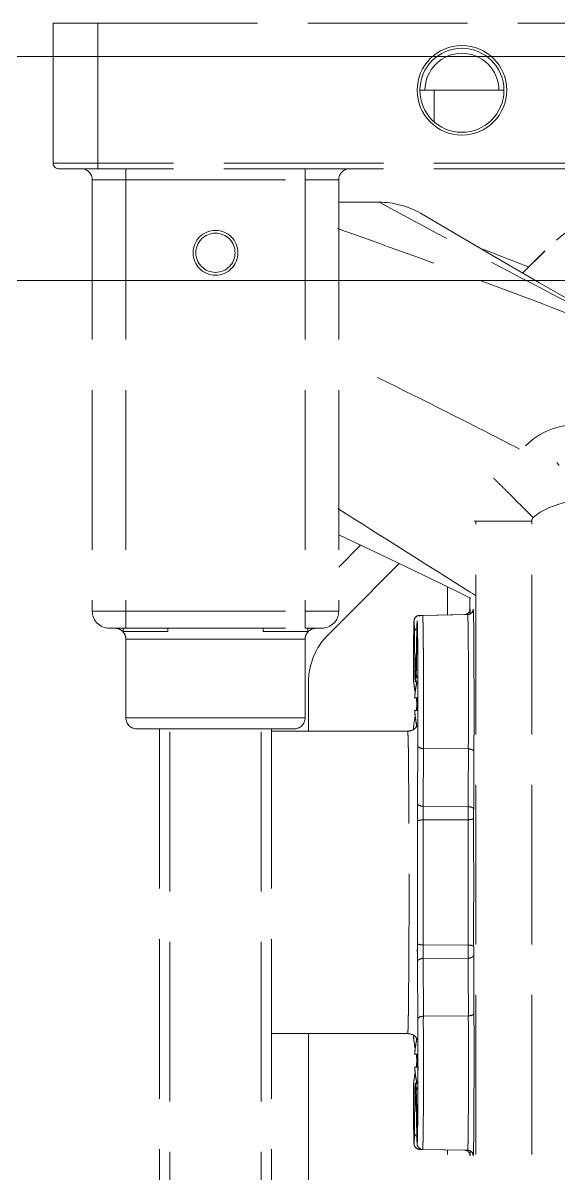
# Model space of a CAD drawing. Header units: inches. Extents: x 193287 to 241687, y 437648 to 550079.
# Drawn here: x 209291.6 to 209339.5, y 461967.4 to 462070.1 of the extents above; entities that cross this region are included whole.
import ezdxf

# ---------------------------------------------------------------- set-up
doc = ezdxf.new("R2010")
doc.units = ezdxf.units.IN
doc.header["$MEASUREMENT"] = 0
doc.linetypes.add('AM_DIN_F_W050', pattern=[6.25, 4.75, -1.5])
doc.layers.add('CQ Marble', color=6, linetype='Continuous', lineweight=0)
doc.layers.add('CQ plan and elev dimension', color=252, linetype='Continuous', lineweight=35)
for name, color, linetype in [('CQ SANITARY WARES', 212, 'Continuous'), ('CQ_callout', 34, 'Continuous'), ('SANITARY WARES', 212, 'Continuous'), ('xref grd floor$2$CQ Wall hatch_CHB', 8, 'Continuous')]:
    doc.layers.add(name, color=color, linetype=linetype)
doc.styles.get("Standard").update_dxf_attribs({"font": 'arial.ttf'})
doc.dimstyles.get("Standard").update_dxf_attribs({"dimtxt": 0.18, "dimasz": 0.18, "dimexe": 0.18, "dimexo": 0.0625, "dimgap": 0.09, "dimtad": 0, "dimtih": 1, "dimtoh": 1, "dimdec": 4, "dimzin": 0, "dimdsep": 46, "dimtxsty": 'Standard', "dimcen": 0.09, "dimadec": 0, "dimazin": 0, "dimtfac": 1, "dimtdec": 4, "dimtofl": 0, "dimtmove": 0, "dimatfit": 3, "dimfxl": 1, "dimtolj": 1, "dimtzin": 0, "dimarcsym": 0})

# ---------------------------------------------------------------- blocks, each defined once
blk = doc.blocks.new('gf15 WC wall plan')
at = {"layer": 'xref grd floor$2$CQ Wall hatch_CHB', "extrusion": (-4.88522e-08, 5.98593e-09, 1)}
h = blk.add_hatch(dxfattribs=at)
h.set_pattern_fill('ANSI31,_O', color=8, scale=150)
h.set_pattern_definition([(45, (0, 0), (-13.25825215, 13.25825215), [])])
h.paths.add_polyline_path([(208393.9, 462405.25), (208293.89, 462405.25), (208293.82, 461427.18), (208243.82, 461427.18), (208243.89, 462405.25), (208043.9, 462405.25), (208043.91, 461327.18), (208193.82, 461327.18), (208193.82, 461277.18), (208393.91, 461277.21), (208393.91, 462077.21), (210693.91, 462077.23), (210693.79, 461299.11), (210893.79, 461299.11), (210893.91, 462077.23), (211093.61, 462077.23), (211093.61, 462277.23), (208393.91, 462277.21)])
blk = doc.blocks.new('gf15 marble')
at = {"layer": 'CQ Marble', "elevation": 0}
for points in [[(210683.79, 461299.11), (210683.79, 462067.11), (208403.79, 462067.11), (208403.79, 461267.11), (208293.77, 461267.11)], [(210663.79, 461299.11), (210663.79, 462047.11), (208423.79, 462047.11), (208423.79, 461247.11), (208293.77, 461247.11)]]:
    blk.add_lwpolyline(points, dxfattribs=at)
blk = doc.blocks.new('tece profil_9300080 top')
at = {"layer": 'SANITARY WARES', "color": 8, "linetype": 'AM_DIN_F_W050', "lineweight": 0, "ltscale": 3}
for p, q in [((334461.32, 481312.97), (334461.32, 481325.47)), ((334461.32, 481325.47), (334465.32, 481325.47)), ((334465.32, 481325.47), (334528.32, 481325.47)), ((334465.32, 481312.97), (334465.32, 481325.47)), ((334495.35, 481319.47), (334494.07, 481319.47)), ((334501.57, 481319.47), (334495.35, 481319.47)), ((334495.35, 481316.69), (334495.35, 481319.47)), ((334465.32, 481312.97), (334461.32, 481312.97)), ((334528.32, 481312.97), (334465.32, 481312.97)), ((334465.32, 481312.47), (334465.32, 481312.97)), ((334463.8, 481312.47), (334461.82, 481312.47)), ((334463.82, 481312.47), (334463.8, 481312.47)), ((334465.32, 481312.47), (334463.82, 481312.47)), ((334528.32, 481312.47), (334465.32, 481312.47)), ((334467.82, 481311.47), (334467.82, 481312.47)), ((334483.82, 481311.47), (334483.82, 481312.47)), ((334464.82, 481311.47), (334464.82, 481272.97)), ((334464.82, 481311.47), (334467.82, 481311.47)), ((334467.82, 481311.47), (334467.82, 481272.97)), ((334467.82, 481311.47), (334483.82, 481311.47)), ((334483.82, 481311.47), (334486.82, 481311.47)), ((334483.82, 481311.47), (334483.82, 481272.97)), ((334486.82, 481311.47), (334486.82, 481272.97)), ((334490.42, 481309.48), (334486.82, 481309.48)), ((334490.42, 481309.48), (334490.42, 481309.48)), ((334493.68, 481307.74), (334490.42, 481309.48)), ((334493.71, 481307.72), (334493.68, 481307.74)), ((334503.24, 481303.15), (334505.21, 481305.13)), ((334503.24, 481303.15), (334505.21, 481305.13)), ((334505.21, 481305.12), (334503.24, 481303.15)), ((334505.21, 481305.12), (334505.21, 481305.13)), ((334505.21, 481305.13), (334505.21, 481305.13)), ((334498.91, 481281.02), (334499.06, 481281.02)), ((334499.06, 481205.74), (334499.06, 481281.02)), ((334499.06, 481281.02), (334502.06, 481281.02)), ((334502.06, 481281.02), (334504.06, 481281.02)), ((334504.06, 481205.74), (334504.06, 481281.02)), ((334488.77, 481278.87), (334486.82, 481276.92)), ((334492.23, 481277.23), (334487.39, 481272.4)), ((334496.52, 481272.64), (334496.52, 481275.16)), ((334498.4, 481274.23), (334498.61, 481274.13)), ((334498.52, 481273.09), (334498.52, 481274.18)), ((334498.77, 481274.55), (334498.56, 481274.68)), ((334499.02, 481274.39), (334498.77, 481274.55)), ((334464.82, 481272.97), (334467.82, 481272.97)), ((334467.82, 481272.97), (334483.82, 481272.97)), ((334467.82, 481272.97), (334467.82, 481271.47)), ((334483.82, 481272.97), (334486.82, 481272.97)), ((334483.82, 481272.97), (334483.82, 481271.47)), ((334498.52, 481273), (334498.52, 481273.09)), ((334498.54, 481273.08), (334498.54, 481273.09)), ((334487.39, 481272.4), (334485.88, 481270.88)), ((334494.32, 481272.61), (334494.04, 481272.61)), ((334494.04, 481272.61), (334494.04, 481272.61)), ((334498.34, 481272.68), (334494.32, 481272.61)), ((334498.06, 481272.68), (334494.32, 481272.61)), ((334494.32, 481272.61), (334494.32, 481272.61)), ((334498.34, 481272.68), (334498.34, 481272.68)), ((334466.32, 481271.47), (334467.82, 481271.47)), ((334467.57, 481271.47), (334467.57, 481271.17)), ((334471.57, 481271.17), (334467.57, 481271.17)), ((334467.82, 481271.47), (334483.82, 481271.47)), ((334471.57, 481271.47), (334471.57, 481271.17)), ((334480.07, 481271.47), (334480.07, 481271.17)), ((334484.07, 481271.17), (334480.07, 481271.17)), ((334483.82, 481271.47), (334485.32, 481271.47)), ((334484.07, 481271.47), (334484.07, 481271.17)), ((334493.57, 481270.95), (334493.57, 481270.93)), ((334493.57, 481270.93), (334493.57, 481270.91)), ((334493.58, 481271.11), (334493.59, 481270.31)), ((334493.78, 481270.31), (334493.8, 481271.11)), ((334493.8, 481271.12), (334493.8, 481271.11)), ((334493.84, 481270.99), (334493.84, 481270.97)), ((334467.82, 481270.47), (334467.82, 481263.47)), ((334475.82, 481270.47), (334467.82, 481270.47)), ((334483.82, 481270.47), (334475.82, 481270.47)), ((334483.82, 481270.47), (334483.82, 481263.47)), ((334493.5, 481270.07), (334493.5, 481270.16)), ((334493.5, 481270.08), (334493.5, 481270.07)), ((334493.5, 481268.15), (334493.5, 481270.07)), ((334493.51, 481270.27), (334493.51, 481270.32)), ((334493.51, 481270.28), (334493.51, 481270.28)), ((334493.51, 481270.28), (334493.51, 481270.27)), ((334493.58, 481270.32), (334493.58, 481270.27)), ((334493.58, 481270.32), (334493.58, 481270.31)), ((334493.58, 481270.27), (334493.61, 481268.14)), ((334493.59, 481270.31), (334493.63, 481268.14)), ((334493.75, 481268.14), (334493.78, 481270.31)), ((334493.77, 481268.15), (334493.8, 481270.31)), ((334493.87, 481269.34), (334493.86, 481269.7)), ((334493.5, 481268.17), (334493.5, 481268.47)), ((334493.5, 481267.94), (334493.5, 481268.17)), ((334493.5, 481267.91), (334493.5, 481268.15)), ((334493.5, 481267.69), (334493.5, 481267.94)), ((334493.5, 481267.67), (334493.5, 481267.91)), ((334493.5, 481267.35), (334493.5, 481267.69)), ((334493.5, 481267.33), (334493.5, 481267.67)), ((334493.61, 481268.14), (334493.61, 481267.95)), ((334493.61, 481267.95), (334493.62, 481267.91)), ((334493.62, 481267.91), (334493.62, 481267.67)), ((334493.62, 481267.67), (334493.62, 481267.34)), ((334493.64, 481267.93), (334493.64, 481267.96)), ((334493.64, 481267.96), (334493.64, 481267.94)), ((334493.75, 481268.15), (334493.75, 481268.14)), ((334493.75, 481268.11), (334493.75, 481268.14)), ((334493.75, 481267.34), (334493.76, 481267.92)), ((334493.76, 481267.92), (334493.77, 481268.15)), ((334493.88, 481268.15), (334493.88, 481267.94)), ((334494.38, 481268.45), (334494.38, 481267.98)), ((334484.12, 481266.64), (334484.12, 481262.28)), ((334493.5, 481267.07), (334493.5, 481267.35)), ((334493.5, 481267.07), (334493.5, 481267.33)), ((334493.62, 481267.34), (334493.62, 481267.33)), ((334493.73, 481267.08), (334493.73, 481267.05)), ((334493.73, 481267.05), (334493.73, 481267.04)), ((334498.41, 481266.19), (334498.4, 481266.33)), ((334498.41, 481265.69), (334498.41, 481266.19)), ((334498.9, 481265.69), (334498.9, 481266.29)), ((334493.61, 481265.25), (334493.59, 481265.25)), ((334493.61, 481265.25), (334493.87, 481265.25)), ((334493.88, 481265.25), (334493.87, 481265.25)), ((334493.88, 481265.26), (334493.88, 481265.25)), ((334493.88, 481265.25), (334493.88, 481265.25)), ((334493.61, 481264.12), (334493.59, 481264.12)), ((334493.87, 481264.12), (334493.61, 481264.12)), ((334493.88, 481264.12), (334493.87, 481264.12)), ((334493.88, 481264.12), (334493.88, 481264.11)), ((334493.88, 481264.12), (334493.88, 481264.12)), ((334498.41, 481263.68), (334498.41, 481264.3)), ((334498.9, 481263.68), (334498.9, 481264.27)), ((334467.82, 481263.47), (334475.82, 481263.47)), ((334475.82, 481263.47), (334483.82, 481263.47)), ((334493.89, 481262.59), (334493.89, 481262.43)), ((334468.82, 481262.47), (334469.1, 481262.47)), ((334468.85, 481262.47), (334468.82, 481262.47)), ((334470.82, 481262.47), (334468.85, 481262.47)), ((334469.1, 481262.47), (334470.72, 481262.47)), ((334470.72, 481262.47), (334470.82, 481262.47)), ((334470.82, 481262.47), (334470.82, 481210.47)), ((334470.82, 481262.47), (334475.82, 481262.47)), ((334470.87, 481262.47), (334470.82, 481262.47)), ((334475.82, 481262.47), (334470.87, 481262.47)), ((334471.74, 481210.47), (334471.74, 481262.47)), ((334471.74, 481210.47), (334471.74, 481262.47)), ((334475.82, 481262.47), (334480.82, 481262.47)), ((334480.77, 481262.47), (334475.82, 481262.47)), ((334479.9, 481210.47), (334479.9, 481262.47)), ((334479.9, 481210.47), (334479.9, 481262.47)), ((334480.82, 481262.47), (334480.77, 481262.47)), ((334480.82, 481262.47), (334480.82, 481210.47)), ((334480.82, 481262.47), (334480.92, 481262.47)), ((334480.92, 481262.47), (334480.82, 481262.47)), ((334492.98, 481262.28), (334480.82, 481262.28)), ((334480.92, 481262.47), (334482.82, 481262.47)), ((334482.82, 481262.47), (334480.92, 481262.47)), ((334482.79, 481262.47), (334482.82, 481262.47)), ((334493.88, 481261.54), (334493.88, 481261.44)), ((334498.9, 481261.92), (334498.9, 481262.28)), ((334493.88, 481260.97), (334493.86, 481256.28)), ((334493.88, 481261.44), (334493.87, 481260.97)), ((334493.88, 481261.44), (334493.88, 481261.44)), ((334493.89, 481261.42), (334493.88, 481260.97)), ((334494.38, 481260.72), (334494.35, 481255.57)), ((334494.38, 481260.93), (334494.38, 481260.72)), ((334498.4, 481260.69), (334494.38, 481260.72)), ((334498.38, 481256.79), (334498.4, 481260.69)), ((334498.87, 481256.78), (334498.89, 481260.44)), ((334498.37, 481255.54), (334498.38, 481256.79)), ((334498.87, 481255.29), (334498.87, 481256.78)), ((334493.86, 481256.28), (334493.86, 481255.82)), ((334498.37, 481255.54), (334494.35, 481255.57)), ((334498.37, 481254.37), (334494.35, 481254.35)), ((334493.85, 481254.21), (334493.85, 481253.97)), ((334493.86, 481254.22), (334493.86, 481253.97)), ((334493.85, 481243.59), (334493.85, 481243.34)), ((334493.86, 481243.58), (334493.86, 481243.33)), ((334498.37, 481243.18), (334494.35, 481243.2)), ((334498.37, 481242.01), (334494.35, 481241.98)), ((334494.35, 481241.98), (334494.38, 481236.83)), ((334498.38, 481240.76), (334498.37, 481242.01)), ((334498.87, 481240.77), (334498.87, 481242.26)), ((334493.86, 481241.73), (334493.86, 481241.27)), ((334493.86, 481241.27), (334493.88, 481236.58)), ((334498.4, 481236.86), (334498.38, 481240.76)), ((334498.89, 481237.11), (334498.87, 481240.77)), ((334498.4, 481236.86), (334494.38, 481236.83)), ((334494.38, 481236.83), (334494.38, 481236.63)), ((334493.87, 481236.58), (334493.88, 481236.12)), ((334493.88, 481236.58), (334493.89, 481236.13)), ((334493.88, 481236.12), (334493.88, 481236.11)), ((334493.88, 481236.12), (334493.88, 481235.93)), ((334492.98, 481235.28), (334480.82, 481235.28)), ((334484.12, 481235.28), (334484.12, 481221.14)), ((334493.88, 481234.7), (334493.88, 481235.13)), ((334493.89, 481235.12), (334493.89, 481234.96)), ((334498.9, 481235.26), (334498.9, 481235.63)), ((334498.41, 481233.24), (334498.41, 481233.87)), ((334498.9, 481233.27), (334498.9, 481233.87)), ((334493.61, 481233.44), (334493.59, 481233.44)), ((334493.61, 481233.44), (334493.87, 481233.44)), ((334493.88, 481233.43), (334493.87, 481233.43)), ((334493.88, 481233.45), (334493.88, 481233.43)), ((334493.88, 481233.43), (334493.88, 481233.43)), ((334493.61, 481232.3), (334493.59, 481232.3)), ((334493.87, 481232.3), (334493.61, 481232.3)), ((334493.88, 481232.3), (334493.87, 481232.3)), ((334493.88, 481232.3), (334493.88, 481232.29)), ((334493.88, 481232.3), (334493.88, 481232.3)), ((334498.41, 481231.35), (334498.41, 481231.86)), ((334498.9, 481231.22), (334498.9, 481231.86)), ((334498.4, 481231.22), (334498.41, 481231.35)), ((334493.5, 481230.21), (334493.5, 481230.48)), ((334493.5, 481230.22), (334493.5, 481230.48)), ((334493.5, 481229.88), (334493.5, 481230.22)), ((334493.5, 481229.86), (334493.5, 481230.21)), ((334493.5, 481229.64), (334493.5, 481229.88)), ((334493.5, 481229.57), (334493.5, 481229.86)), ((334493.5, 481229.4), (334493.5, 481229.64)), ((334493.62, 481229.64), (334493.61, 481229.6)), ((334493.62, 481230.21), (334493.62, 481230.22)), ((334493.62, 481230.21), (334493.62, 481229.88)), ((334493.62, 481229.88), (334493.62, 481229.64)), ((334493.64, 481229.64), (334493.64, 481229.64)), ((334493.73, 481230.5), (334493.73, 481230.51)), ((334493.73, 481230.5), (334493.73, 481230.47)), ((334493.76, 481229.64), (334493.75, 481230.21)), ((334493.74, 481229.64), (334493.74, 481229.64)), ((334493.77, 481229.41), (334493.76, 481229.64)), ((334493.5, 481229.39), (334493.5, 481229.57)), ((334493.5, 481227.47), (334493.5, 481229.4)), ((334493.5, 481229.08), (334493.5, 481229.39)), ((334493.61, 481229.41), (334493.58, 481227.28)), ((334493.63, 481229.41), (334493.59, 481227.24)), ((334493.61, 481229.6), (334493.61, 481229.41)), ((334493.64, 481229.6), (334493.64, 481229.61)), ((334493.75, 481229.41), (334493.75, 481229.44)), ((334493.78, 481227.24), (334493.75, 481229.41)), ((334493.75, 481229.4), (334493.75, 481229.41)), ((334493.8, 481227.24), (334493.77, 481229.41)), ((334493.88, 481229.62), (334493.88, 481229.4)), ((334494.38, 481229.58), (334494.38, 481229.1)), ((334493.5, 481227.39), (334493.5, 481227.47)), ((334493.51, 481227.27), (334493.51, 481227.28)), ((334493.51, 481227.23), (334493.51, 481227.28)), ((334493.51, 481227.27), (334493.51, 481226.92)), ((334493.51, 481227.27), (334493.51, 481227.27)), ((334493.57, 481226.64), (334493.57, 481226.62)), ((334493.57, 481226.62), (334493.57, 481226.6)), ((334493.58, 481227.28), (334493.58, 481227.24)), ((334493.58, 481227.24), (334493.58, 481227.24)), ((334493.58, 481227.24), (334493.58, 481227.21)), ((334493.59, 481227.24), (334493.58, 481226.44)), ((334493.8, 481226.44), (334493.78, 481227.24)), ((334493.52, 481226.4), (334493.52, 481226.42)), ((334493.8, 481226.43), (334493.8, 481226.44)), ((334494.32, 481224.94), (334494.04, 481224.94)), ((334494.04, 481224.94), (334494.04, 481224.94)), ((334498.06, 481224.87), (334494.32, 481224.94)), ((334498.34, 481224.87), (334494.32, 481224.94)), ((334496.52, 481205.74), (334496.52, 481224.9)), ((334498.06, 481224.87), (334498.06, 481224.88)), ((334498.06, 481224.87), (334498.06, 481224.87)), ((334498.34, 481224.87), (334498.34, 481224.87)), ((334498.52, 481224.46), (334498.52, 481224.55)), ((334498.52, 481205.74), (334498.52, 481224.46))]:
    blk.add_line(p, q, dxfattribs=at)
for points in [[(334513.14, 481297.6), (334509.35, 481299.64), (334504.74, 481302.28), (334501.06, 481304.43), (334498.16, 481306.13), (334496, 481307.41), (334494.64, 481308.2), (334494.13, 481308.5)], [(334503.78, 481303.69), (334503.46, 481303.82), (334502.95, 481304.02), (334502.46, 481304.22), (334501.98, 481304.4), (334501.52, 481304.58), (334501.07, 481304.75), (334500.64, 481304.92), (334500.23, 481305.08), (334499.83, 481305.23), (334499.48, 481305.36)], [(334486.82, 481279.79), (334490.67, 481277.98), (334495.89, 481275.47), (334498.4, 481274.23)], [(334493.51, 481270.28), (334493.51, 481270.23), (334493.51, 481270.17), (334493.51, 481270.12), (334493.5, 481270.08)], [(334493.51, 481227.47), (334493.5, 481227.49), (334493.5, 481227.48), (334493.5, 481227.46), (334493.51, 481227.42), (334493.51, 481227.37), (334493.51, 481227.31), (334493.51, 481227.27)]]:
    blk.add_lwpolyline(points, dxfattribs=at)
for centre, radius, start, end in [((334497.82, 481319.47), 4, 0, 180), ((334497.82, 481319.47), 3.75, 0, 180), ((334497.82, 481319.47), 3.3, 0, 180), ((334497.82, 481319.47), 4, 180, 0), ((334497.82, 481319.47), 3.75, 180, 0), ((334461.82, 481312.97), 0.5, 180, 270), ((334463.82, 481311.47), 1, 0, 90), ((334487.82, 481311.47), 1, 90, 180), ((334519.35, 481290.98), 20, 90, 135), ((334519.35, 481290.98), 20, 90, 135), ((334490.42, 481301.98), 7.5, 60.3983, 90), ((334475.82, 481304.97), 2, 0, 180), ((334475.82, 481304.97), 1.75, 0, 180), ((334475.82, 481304.97), 2, 180, 0), ((334475.82, 481304.97), 1.75, 180, 0), ((334508.09, 481283.13), 6.5, 89.9988, 135.0012), ((334498.67, 481280.34), 9.65, 35.8899, 37.7444), ((335809.1, 483362.08), 2464.7, 237.55326, 237.87807), ((334793.95, 481572.96), 411.11, 224.9697, 225.1839), ((334466.32, 481272.97), 1.5, 180, 270), ((334485.32, 481272.97), 1.5, 270, 0), ((334466.82, 481270.47), 1, 54, 90), ((334466.82, 481270.47), 1, 42.9539, 54), ((334466.82, 481270.47), 1, 0, 42.9539), ((334484.82, 481270.47), 1, 137.0461, 180), ((334484.82, 481270.47), 1, 126, 137.0461), ((334490.12, 481266.64), 6, 135, 180), ((334484.82, 481270.47), 1, 90, 126), ((334663.83, 481268.61), 170.33, 179.1444, 179.4252), ((334631.99, 481269.05), 138.49, 179.1598, 179.3071), ((334696.72, 481268.26), 203.22, 179.306, 179.4319), ((334561.71, 481270.13), 68.2, 178.7758, 179.197), ((334493.96, 481271.11), 0.372, 169.0066, 179.6342), ((334487.64, 481270.23), 5.87, 358.4626, 359.0657), ((334626.94, 481268.31), 133.43, 179.0505, 179.4258), ((334475.05, 481270.44), 18.46, 359.0394, 359.4737), ((334419.39, 481269.2), 74.2, 0.859, 1.0453), ((334344.71, 481268.13), 149.16, 0.6036, 0.8134), ((334803.8, 481266.56), 310.3, 179.4313, 179.6477), ((334032.2, 481265.52), 461.69, 0.1759, 0.4741), ((334531.9, 481266.79), 38.28, 177.9613, 178.2495), ((334489.85, 481268.06), 3.79, 357.9129, 358.2525), ((334491.76, 481267.51), 1.95, 4.9696, 5.3578), ((334491.32, 481267.47), 2.39, 4.6713, 4.9719), ((334461.76, 481266.98), 31.99, 1.723, 2.2172), ((334471.96, 481268.47), 21.8, 358.914, 359.1469), ((334488.99, 481268.09), 4.76, 358.1053, 358.3519), ((334490.99, 481268.02), 2.76, 357.5778, 358.1271), ((334497.37, 481267.07), 3.87, 180.0022, 180.6941), ((334487.55, 481267.24), 6.1, 358.07, 358.2431), ((334494.13, 481266.94), 0.498, 210.2385, 224.2549), ((334494.24, 481266.94), 0.494, 210.0323, 224.112), ((333818.22, 481264.77), 675.66, 0.04117, 0.1848), ((333796, 481264.73), 697.89, 0.04324, 0.18129), ((333703.82, 481264.75), 790.07, 0.03672, 0.15945), ((333610.18, 481264.68), 884.21, 359.85535, 0.1469), ((334500.82, 481267.35), 7.33, 186.3474, 187.7834), ((334502.75, 481264.68), 9.17, 167.9898, 176.4331), ((334502.76, 481264.68), 9.17, 168.0476, 176.4333), ((334494.14, 481266.94), 0.506, 224.2907, 239.0945), ((334502.73, 481264.69), 8.92, 176.3429, 183.6571), ((334502.77, 481264.69), 8.92, 176.3429, 183.6571), ((334503.01, 481264.69), 9.16, 175.2797, 176.4389), ((334502.75, 481264.69), 9.17, 183.5679, 192.4991), ((334502.76, 481264.69), 9.17, 183.5677, 192.4051), ((334503.01, 481264.69), 9.16, 183.5611, 184.7253), ((333797.05, 481264.64), 696.83, 359.81736, 359.95661), ((333821.2, 481264.59), 672.68, 359.81559, 359.95113), ((333754.6, 481264.37), 743.8, 359.71644, 359.94678), ((334468.82, 481263.47), 1, 180, 270), ((334482.82, 481263.47), 1, 270, 0), ((333762.02, 481264.32), 732.37, 359.73466, 359.85411), ((333782.98, 481264.03), 715.92, 359.71289, 359.83164), ((334826.05, 481254.79), 332.2, 179.8696, 180.0059), ((334697.19, 481254.83), 203.33, 179.7194, 180.0179), ((334658.16, 481254.79), 163.81, 179.7245, 180.1514), ((334654.72, 481254.79), 156.35, 179.7242, 180.1517), ((334722.88, 481254.78), 229.03, 180.0035, 180.1406), ((332209.53, 481248.78), 2284.83, 359.86012, 0.13988), ((332205.68, 481248.78), 2292.7, 359.86012, 0.13988), ((334603.4, 481254.79), 104.54, 179.7242, 180.1517), ((332150.21, 481248.78), 2348.66, 359.86013, 0.13987), ((332368.07, 481248.78), 2125.78, 359.86012, 0.13988), ((332260.09, 481248.78), 2233.77, 359.86674, 0.13326), ((334722.89, 481242.77), 229.03, 179.8595, 179.9962), ((334658.06, 481242.76), 163.71, 179.8485, 180.2756), ((334654.73, 481242.76), 156.36, 179.8484, 180.2757), ((334603.41, 481242.76), 104.54, 179.8483, 180.2757), ((334826.15, 481242.76), 332.31, 179.9937, 180.1299), ((334711.86, 481242.76), 218, 179.9919, 180.2706), ((333703.6, 481233.03), 794.8, 0.06062, 0.27615), ((333793.28, 481233.35), 701.1, 0.14474, 0.26798), ((334492.98, 481234.28), 0.997, 24.9637, 90.0238), ((334502.75, 481232.86), 9.17, 167.4875, 176.4321), ((334502.76, 481232.86), 9.17, 167.5704, 176.4323), ((333818.58, 481232.95), 675.3, 0.04118, 0.18485), ((333609.85, 481232.87), 884.54, 359.85319, 0.14585), ((334502.73, 481232.87), 8.92, 176.3429, 183.6571), ((334502.77, 481232.87), 8.92, 176.3429, 183.6571), ((334503.01, 481232.87), 9.16, 175.2835, 176.4389), ((334502.75, 481232.87), 9.17, 183.567, 192.1018), ((334502.76, 481232.87), 9.17, 183.5669, 192.0315), ((334503.01, 481232.87), 9.16, 183.5611, 184.7277), ((333796.05, 481232.82), 697.84, 359.8175, 359.95657), ((333685.46, 481232.83), 808.44, 359.84196, 359.96191), ((334110.28, 481231.66), 383.61, 359.4365, 359.9189), ((334527.19, 481229.72), 33.57, 178.9241, 179.1437), ((334489.86, 481229.5), 3.78, 1.7469, 2.0904), ((334495.6, 481230.04), 1.94, 184.996, 185.3587), ((334491.57, 481230.06), 2.14, 354.6569, 355.3405), ((334485.5, 481230.49), 8.23, 356.6033, 357.1763), ((334458.22, 481231.6), 35.53, 357.9624, 358.2498), ((334490.25, 481229.5), 3.5, 1.609, 2.3343), ((334770.42, 481230.72), 276.92, 180.3394, 180.5821), ((334525.24, 481230.56), 31.61, 181.7204, 182.2337), ((334626.53, 481229.22), 133.02, 180.5657, 180.8534), ((334501.02, 481227.29), 7.52, 178.5786, 179.221), ((334644.36, 481228.7), 150.86, 180.5563, 180.8632), ((334637.61, 481228.59), 144.11, 180.6636, 180.8783), ((334571.18, 481228.4), 77.66, 180.8587, 181.0109), ((334444.43, 481227.9), 49.15, 358.7745, 358.9757), ((334417.97, 481228.38), 75.61, 358.9739, 359.1397), ((334569.12, 481227.55), 75.61, 180.8893, 181.1658), ((334534.9, 481226.87), 41.39, 181.1864, 181.3718), ((334493.96, 481226.44), 0.373, 180.3686, 191.1795)]:
    blk.add_arc(centre, radius, start, end, dxfattribs=at)
for points, knots in [([(334513.11, 481297.57), (334511.59, 481298.34), (334505.09, 481301.66), (334498.64, 481305.09), (334493.71, 481307.72)], [0, 0, 0, 0, 0.2336, 1, 1, 1, 1]), ([(334512.83, 481297.33), (334508.19, 481299.22), (334499.49, 481302.53), (334490.75, 481305.71), (334486.7, 481307.13)], [0, 0, 0, 0, 0.538136, 1, 1, 1, 1]), ([(334502.97, 481287.44), (334501.49, 481288.21), (334496.13, 481290.96), (334490.72, 481293.64), (334486.78, 481295.53)], [0, 0, 0, 0, 0.275584, 1, 1, 1, 1]), ([(334500.65, 481284.86), (334500.66, 481284.85), (334500.73, 481284.79), (334500.85, 481284.65), (334501.07, 481284.44), (334501.5, 481284.01), (334502.19, 481283.33), (334502.77, 481282.74), (334503.1, 481282.41)], [0, 0, 0, 0, 0.019596, 0.073812, 0.161439, 0.280224, 0.599243, 1, 1, 1, 1]), ([(334508.09, 481283.13), (334507.75, 481282.97), (334506.42, 481282.47), (334504.94, 481282.08), (334504.19, 481281.33)], [0, 0, 0, 0, 0.259427, 1, 1, 1, 1]), ([(334504.06, 481281.02), (334504.06, 481281.07), (334504.07, 481281.19), (334504.14, 481281.29), (334504.19, 481281.33)], [0, 0, 0, 0, 0.499999, 1, 1, 1, 1]), ([(334498.06, 481272.68), (334498.13, 481272.68), (334498.35, 481272.73), (334498.53, 481272.94), (334498.54, 481273.08)], [0, 0, 0, 0, 0.335005, 1, 1, 1, 1]), ([(334498.34, 481272.68), (334498.48, 481272.68), (334498.7, 481272.79), (334498.8, 481273), (334498.82, 481273.08)], [0, 0, 0, 0, 0.634873, 1, 1, 1, 1]), ([(334498.57, 481272.74), (334498.57, 481272.89), (334498.56, 481273.44), (334498.53, 481272.94), (334498.53, 481272.82)], [0, 0, 0, 0, 0.548735, 1, 1, 1, 1]), ([(334498.86, 481272.41), (334498.86, 481272.5), (334498.85, 481272.67), (334498.85, 481272.89), (334498.84, 481273.05), (334498.84, 481273.13), (334498.82, 481273.19), (334498.82, 481273.08), (334498.81, 481273.01), (334498.81, 481272.89), (334498.81, 481272.83)], [0, 0, 0, 0, 0.255432, 0.453579, 0.592784, 0.671936, 0.691255, 0.734115, 0.837216, 1, 1, 1, 1]), ([(334493.52, 481271.16), (334493.52, 481271.47), (334493.55, 481272.76), (334493.58, 481271.44), (334493.58, 481271.11)], [0, 0, 0, 0, 0.488942, 1, 1, 1, 1]), ([(334493.55, 481272.11), (334493.54, 481272.08), (334493.54, 481271.9), (334493.53, 481271.73), (334493.53, 481271.58)], [0, 0, 0, 0, 0.167546, 1, 1, 1, 1]), ([(334493.88, 481272.58), (334493.74, 481272.53), (334493.57, 481272.35), (334493.55, 481272.15), (334493.55, 481272.11)], [0, 0, 0, 0, 0.791111, 1, 1, 1, 1]), ([(334493.8, 481271.11), (334493.8, 481271.24), (334493.8, 481271.46), (334493.81, 481271.74), (334493.81, 481271.96), (334493.83, 481272.03), (334493.82, 481272.11), (334493.84, 481272.1), (334493.83, 481272.07), (334493.84, 481272.02), (334493.84, 481271.95), (334493.85, 481271.81), (334493.85, 481271.58), (334493.86, 481271.24), (334493.87, 481270.63), (334493.88, 481269.19), (334493.89, 481267.89), (334493.89, 481266.95)], [0, 0, 0, 0, 0.060593, 0.107576, 0.140199, 0.1581, 0.161484, 0.162205, 0.166404, 0.174309, 0.185921, 0.201215, 0.242612, 0.297986, 0.366656, 0.540304, 1, 1, 1, 1]), ([(334494.04, 481272.61), (334494.05, 481272.61), (334494.04, 481272.57), (334494.05, 481272.55), (334494.05, 481272.53)], [0, 0, 0, 0, 0.254994, 1, 1, 1, 1]), ([(334494.32, 481272.61), (334494.33, 481272.61), (334494.32, 481272.57), (334494.33, 481272.53), (334494.33, 481272.43), (334494.34, 481272.31), (334494.34, 481272.15), (334494.35, 481271.88), (334494.36, 481271.45), (334494.36, 481270.85), (334494.37, 481270.14), (334494.38, 481269.33), (334494.38, 481268.75), (334494.38, 481268.45)], [0, 0, 0, 0, 0.004443, 0.017357, 0.038779, 0.068646, 0.106798, 0.153058, 0.269111, 0.41467, 0.587165, 0.783443, 1, 1, 1, 1]), ([(334498.06, 481272.68), (334498.06, 481272.68), (334498.06, 481272.68), (334498.06, 481272.68), (334498.06, 481272.68)], [0, 0, 0, 0, 0.576331, 1, 1, 1, 1]), ([(334498.4, 481266.33), (334498.4, 481266.76), (334498.4, 481267.6), (334498.4, 481268.81), (334498.39, 481269.9), (334498.38, 481270.83), (334498.37, 481271.5), (334498.37, 481271.94), (334498.36, 481272.2), (334498.35, 481272.39), (334498.35, 481272.55), (334498.34, 481272.62), (334498.35, 481272.68), (334498.34, 481272.68)], [0, 0, 0, 0, 0.205222, 0.396981, 0.569734, 0.718466, 0.838859, 0.887319, 0.927443, 0.958969, 0.981659, 0.995341, 1, 1, 1, 1]), ([(334498.9, 481266.29), (334498.9, 481266.93), (334498.89, 481268.97), (334498.89, 481271.01), (334498.86, 481272.41)], [0, 0, 0, 0, 0.313902, 1, 1, 1, 1]), ([(334493.53, 481270.52), (334493.53, 481270.57), (334493.53, 481270.75), (334493.53, 481270.92), (334493.54, 481271.04)], [0, 0, 0, 0, 0.315682, 1, 1, 1, 1]), ([(334493.54, 481271.04), (334493.54, 481271.09), (334493.56, 481271.31), (334493.56, 481271.03), (334493.57, 481270.95)], [0, 0, 0, 0, 0.383935, 1, 1, 1, 1]), ([(334493.58, 481270.31), (334493.58, 481270.41), (334493.57, 481270.67), (334493.57, 481270.94), (334493.56, 481271.1)], [0, 0, 0, 0, 0.371094, 1, 1, 1, 1]), ([(334493.57, 481270.91), (334493.57, 481270.89), (334493.57, 481270.77), (334493.57, 481270.65), (334493.57, 481270.56)], [0, 0, 0, 0, 0.212941, 1, 1, 1, 1]), ([(334493.8, 481270.31), (334493.8, 481270.49), (334493.81, 481270.72), (334493.81, 481270.99), (334493.82, 481271.1), (334493.82, 481271.16), (334493.82, 481271.17), (334493.83, 481271.19), (334493.84, 481271.15), (334493.84, 481271.1), (334493.84, 481271.03), (334493.84, 481270.99)], [0, 0, 0, 0, 0.484079, 0.647513, 0.755826, 0.789115, 0.808445, 0.814112, 0.823536, 0.884009, 1, 1, 1, 1]), ([(334493.86, 481270.25), (334493.86, 481270.36), (334493.85, 481270.64), (334493.85, 481270.93), (334493.84, 481271.11)], [0, 0, 0, 0, 0.37934, 1, 1, 1, 1]), ([(334493.84, 481270.97), (334493.84, 481270.93), (334493.85, 481270.71), (334493.85, 481270.49), (334493.86, 481270.32)], [0, 0, 0, 0, 0.189898, 1, 1, 1, 1]), ([(334493.5, 481270.16), (334493.5, 481270.13), (334493.5, 481270.08), (334493.5, 481270.05), (334493.5, 481270.02), (334493.51, 481270.05), (334493.5, 481270.06), (334493.5, 481270.07)], [0, 0, 0, 0, 0.469383, 0.714949, 0.750175, 0.775066, 1, 1, 1, 1]), ([(334493.86, 481270.32), (334493.86, 481270.17), (334493.87, 481269.45), (334493.87, 481268.73), (334493.88, 481268.15)], [0, 0, 0, 0, 0.200569, 1, 1, 1, 1]), ([(334493.64, 481267.94), (334493.64, 481268.04), (334493.65, 481268.22), (334493.66, 481268.44), (334493.68, 481268.6), (334493.67, 481268.66), (334493.69, 481268.7), (334493.7, 481268.68), (334493.7, 481268.65), (334493.71, 481268.6), (334493.71, 481268.53), (334493.72, 481268.4), (334493.72, 481268.29), (334493.73, 481268.22)], [0, 0, 0, 0, 0.241497, 0.423041, 0.543804, 0.603286, 0.61091, 0.621048, 0.646026, 0.686295, 0.741908, 0.812796, 1, 1, 1, 1]), ([(334493.76, 481268.95), (334493.73, 481268.91), (334493.69, 481268.79), (334493.68, 481268.67), (334493.67, 481268.61)], [0, 0, 0, 0, 0.480034, 1, 1, 1, 1]), ([(334493.63, 481268.14), (334493.63, 481268.1), (334493.63, 481268.03), (334493.63, 481267.93), (334493.64, 481267.9), (334493.63, 481267.86), (334493.64, 481267.86)], [0, 0, 0, 0, 0.43783, 0.754418, 0.942716, 1, 1, 1, 1]), ([(334493.64, 481267.91), (334493.64, 481267.91), (334493.64, 481267.92), (334493.64, 481267.92), (334493.64, 481267.93)], [0, 0, 0, 0, 0.054218, 1, 1, 1, 1]), ([(334493.64, 481267.86), (334493.64, 481267.86), (334493.64, 481267.88), (334493.64, 481267.9), (334493.64, 481267.92)], [0, 0, 0, 0, 0.080128, 1, 1, 1, 1]), ([(334493.64, 481267.05), (334493.65, 481267.13), (334493.65, 481267.34), (334493.66, 481267.55), (334493.67, 481267.69)], [0, 0, 0, 0, 0.341661, 1, 1, 1, 1]), ([(334493.67, 481268.6), (334493.67, 481268.57), (334493.66, 481268.42), (334493.65, 481268.27), (334493.65, 481268.15)], [0, 0, 0, 0, 0.195854, 1, 1, 1, 1]), ([(334493.67, 481267.69), (334493.68, 481267.72), (334493.69, 481267.83), (334493.7, 481267.72), (334493.7, 481267.69)], [0, 0, 0, 0, 0.499745, 1, 1, 1, 1]), ([(334493.71, 481267.67), (334493.71, 481267.65), (334493.71, 481267.57), (334493.72, 481267.48), (334493.72, 481267.42)], [0, 0, 0, 0, 0.195453, 1, 1, 1, 1]), ([(334493.73, 481267.04), (334493.73, 481267.12), (334493.72, 481267.32), (334493.72, 481267.53), (334493.71, 481267.66)], [0, 0, 0, 0, 0.37125, 1, 1, 1, 1]), ([(334493.74, 481267.91), (334493.74, 481267.91), (334493.76, 481268.01), (334493.75, 481268.01), (334493.75, 481268.06)], [0, 0, 0, 0, 0.021108, 1, 1, 1, 1]), ([(334493.74, 481267.94), (334493.74, 481267.91), (334493.74, 481267.82), (334493.74, 481267.89), (334493.74, 481267.9)], [0, 0, 0, 0, 0.658195, 1, 1, 1, 1]), ([(334493.75, 481267.95), (334493.75, 481267.96), (334493.75, 481268.01), (334493.75, 481268.07), (334493.75, 481268.11)], [0, 0, 0, 0, 0.204088, 1, 1, 1, 1]), ([(334493.88, 481267.94), (334493.88, 481267.86), (334493.88, 481267.53), (334493.88, 481267.2), (334493.88, 481266.95)], [0, 0, 0, 0, 0.24236, 1, 1, 1, 1]), ([(334493.62, 481267.34), (334493.62, 481267.26), (334493.62, 481267.11), (334493.64, 481267.04), (334493.63, 481266.93), (334493.64, 481266.95), (334493.64, 481266.99), (334493.64, 481267.02), (334493.64, 481267.03)], [0, 0, 0, 0, 0.48635, 0.757674, 0.808906, 0.81701, 0.880521, 1, 1, 1, 1]), ([(334493.62, 481267.33), (334493.63, 481267.23), (334493.62, 481267.01), (334493.65, 481266.78), (334493.7, 481266.69)], [0, 0, 0, 0, 0.487297, 1, 1, 1, 1]), ([(334493.72, 481267.42), (334493.72, 481267.39), (334493.73, 481267.28), (334493.73, 481267.17), (334493.73, 481267.08)], [0, 0, 0, 0, 0.220072, 1, 1, 1, 1]), ([(334493.73, 481267.05), (334493.74, 481267.02), (334493.73, 481266.99), (334493.74, 481266.93), (334493.75, 481267.03), (334493.75, 481267.11), (334493.75, 481267.26), (334493.75, 481267.34)], [0, 0, 0, 0, 0.204434, 0.220914, 0.263906, 0.52215, 1, 1, 1, 1]), ([(334493.89, 481264.11), (334493.89, 481263.73), (334493.89, 481263.22), (334493.89, 481262.72), (334493.89, 481262.59)], [0, 0, 0, 0, 0.753856, 1, 1, 1, 1]), ([(334492.98, 481262.28), (334493.17, 481262.28), (334493.55, 481262.39), (334493.81, 481262.69), (334493.89, 481262.85)], [0, 0, 0, 0, 0.513298, 1, 1, 1, 1]), ([(334493.06, 481258.32), (334493.06, 481258.62), (334493.06, 481259.18), (334493.05, 481259.96), (334493.04, 481260.64), (334493.03, 481261.14), (334493.02, 481261.48), (334493.02, 481261.68), (334493.01, 481261.86), (334493, 481262.01), (334493, 481262.12), (334492.99, 481262.19), (334492.99, 481262.24), (334492.99, 481262.26), (334492.99, 481262.27), (334492.98, 481262.28), (334492.98, 481262.28)], [0, 0, 0, 0, 0.224823, 0.424273, 0.596425, 0.73962, 0.799915, 0.852477, 0.897178, 0.933913, 0.962591, 0.983154, 0.990381, 0.99557, 0.998738, 1, 1, 1, 1]), ([(334493.88, 481261.44), (334493.88, 481261.52), (334493.88, 481261.85), (334493.88, 481262.18), (334493.88, 481262.43)], [0, 0, 0, 0, 0.242051, 1, 1, 1, 1]), ([(334493.88, 481262.42), (334493.88, 481262.34), (334493.88, 481262.05), (334493.88, 481261.76), (334493.88, 481261.54)], [0, 0, 0, 0, 0.256443, 1, 1, 1, 1]), ([(334493.89, 481262.43), (334493.89, 481262.34), (334493.89, 481262.01), (334493.89, 481261.67), (334493.89, 481261.42)], [0, 0, 0, 0, 0.25544, 1, 1, 1, 1]), ([(334494.38, 481260.72), (334494.32, 481260.72), (334494.14, 481260.74), (334493.89, 481260.85), (334493.88, 481260.97)], [0, 0, 0, 0, 0.331425, 1, 1, 1, 1]), ([(334498.89, 481260.44), (334498.89, 481260.47), (334498.84, 481260.58), (334498.65, 481260.66), (334498.49, 481260.69), (334498.4, 481260.69)], [0, 0, 0, 0, 0.172154, 0.532066, 1, 1, 1, 1]), ([(334492.98, 481235.28), (334492.98, 481235.28), (334492.99, 481235.29), (334492.99, 481235.32), (334492.99, 481235.37), (334493, 481235.43), (334493, 481235.51), (334493.01, 481235.65), (334493.02, 481235.88), (334493.02, 481236.2), (334493.03, 481236.59), (334493.04, 481237.05), (334493.05, 481237.57), (334493.05, 481238.15), (334493.06, 481239.04), (334493.07, 481240.28), (334493.08, 481241.89), (334493.09, 481243.65), (334493.1, 481245.52), (334493.1, 481247.47), (334493.1, 481249.44), (334493.1, 481252), (334493.09, 481254.96), (334493.07, 481257.26), (334493.06, 481258.32)], [0, 0, 0, 0, 0.000439, 0.001644, 0.003636, 0.006413, 0.009975, 0.014316, 0.025317, 0.039353, 0.056353, 0.076221, 0.098854, 0.124125, 0.1519, 0.214344, 0.284832, 0.361839, 0.443695, 0.52862, 0.614767, 0.700273, 0.862028, 1, 1, 1, 1]), ([(334494.35, 481255.57), (334494.29, 481255.57), (334494.11, 481255.59), (334493.86, 481255.7), (334493.86, 481255.82)], [0, 0, 0, 0, 0.331425, 1, 1, 1, 1]), ([(334498.87, 481255.29), (334498.87, 481255.32), (334498.81, 481255.43), (334498.63, 481255.51), (334498.46, 481255.54), (334498.37, 481255.54)], [0, 0, 0, 0, 0.172154, 0.532066, 1, 1, 1, 1]), ([(334494.35, 481254.35), (334494.23, 481254.35), (334494.07, 481254.34), (334493.91, 481254.29), (334493.86, 481254.24), (334493.86, 481254.22)], [0, 0, 0, 0, 0.66048, 0.878534, 1, 1, 1, 1]), ([(334498.87, 481254.51), (334498.86, 481254.49), (334498.81, 481254.44), (334498.65, 481254.39), (334498.49, 481254.37), (334498.37, 481254.37)], [0, 0, 0, 0, 0.121466, 0.33952, 1, 1, 1, 1]), ([(334494.35, 481243.2), (334494.23, 481243.2), (334494.07, 481243.21), (334493.91, 481243.26), (334493.86, 481243.31), (334493.86, 481243.33)], [0, 0, 0, 0, 0.660467, 0.878523, 1, 1, 1, 1]), ([(334498.87, 481243.04), (334498.86, 481243.06), (334498.81, 481243.11), (334498.65, 481243.16), (334498.49, 481243.18), (334498.37, 481243.18)], [0, 0, 0, 0, 0.121477, 0.339533, 1, 1, 1, 1]), ([(334494.35, 481241.98), (334494.29, 481241.98), (334494.11, 481241.96), (334493.86, 481241.85), (334493.86, 481241.73)], [0, 0, 0, 0, 0.331432, 1, 1, 1, 1]), ([(334498.87, 481242.26), (334498.87, 481242.23), (334498.81, 481242.13), (334498.63, 481242.04), (334498.46, 481242.01), (334498.37, 481242.01)], [0, 0, 0, 0, 0.172144, 0.532056, 1, 1, 1, 1]), ([(334494.38, 481236.83), (334494.32, 481236.83), (334494.14, 481236.81), (334493.89, 481236.7), (334493.88, 481236.58)], [0, 0, 0, 0, 0.331432, 1, 1, 1, 1]), ([(334498.89, 481237.11), (334498.89, 481237.08), (334498.84, 481236.97), (334498.65, 481236.89), (334498.49, 481236.86), (334498.4, 481236.86)], [0, 0, 0, 0, 0.172144, 0.532056, 1, 1, 1, 1]), ([(334498.9, 481235.63), (334498.9, 481235.76), (334498.9, 481236.25), (334498.89, 481236.74), (334498.89, 481237.11)], [0, 0, 0, 0, 0.258153, 1, 1, 1, 1]), ([(334493.88, 481235.13), (334493.88, 481235.21), (334493.88, 481235.54), (334493.88, 481235.87), (334493.88, 481236.11)], [0, 0, 0, 0, 0.257425, 1, 1, 1, 1]), ([(334493.89, 481236.13), (334493.89, 481236.05), (334493.89, 481235.71), (334493.89, 481235.37), (334493.89, 481235.12)], [0, 0, 0, 0, 0.24417, 1, 1, 1, 1]), ([(334493.89, 481234.96), (334493.89, 481234.84), (334493.89, 481234.33), (334493.89, 481233.82), (334493.89, 481233.44)], [0, 0, 0, 0, 0.246138, 1, 1, 1, 1]), ([(334493.71, 481230.88), (334493.67, 481230.81), (334493.62, 481230.63), (334493.63, 481230.45), (334493.63, 481230.35)], [0, 0, 0, 0, 0.442057, 1, 1, 1, 1]), ([(334498.34, 481224.87), (334498.35, 481224.87), (334498.34, 481224.94), (334498.35, 481225), (334498.35, 481225.16), (334498.36, 481225.35), (334498.37, 481225.61), (334498.37, 481226.05), (334498.38, 481226.72), (334498.39, 481227.66), (334498.4, 481228.74), (334498.4, 481229.95), (334498.4, 481230.79), (334498.4, 481231.22)], [0, 0, 0, 0, 0.004656, 0.018335, 0.041025, 0.07255, 0.112674, 0.161134, 0.281529, 0.430264, 0.603019, 0.794779, 1, 1, 1, 1]), ([(334498.86, 481225.14), (334498.87, 481225.49), (334498.89, 481227.51), (334498.9, 481229.54), (334498.9, 481231.22)], [0, 0, 0, 0, 0.171515, 1, 1, 1, 1]), ([(334493.63, 481230.51), (334493.63, 481230.5), (334493.63, 481230.39), (334493.62, 481230.29), (334493.62, 481230.21)], [0, 0, 0, 0, 0.188777, 1, 1, 1, 1]), ([(334493.64, 481230.5), (334493.64, 481230.54), (334493.64, 481230.68), (334493.63, 481230.55), (334493.63, 481230.51)], [0, 0, 0, 0, 0.538197, 1, 1, 1, 1]), ([(334493.64, 481229.63), (334493.64, 481229.65), (334493.64, 481229.73), (334493.63, 481229.65), (334493.63, 481229.62)], [0, 0, 0, 0, 0.453319, 1, 1, 1, 1]), ([(334493.66, 481230.14), (334493.66, 481230.17), (334493.65, 481230.29), (334493.65, 481230.41), (334493.64, 481230.5)], [0, 0, 0, 0, 0.21903, 1, 1, 1, 1]), ([(334493.64, 481229.6), (334493.64, 481229.61), (334493.64, 481229.62), (334493.64, 481229.63), (334493.64, 481229.64)], [0, 0, 0, 0, 0.628741, 1, 1, 1, 1]), ([(334493.67, 481229.87), (334493.67, 481229.89), (334493.66, 481229.98), (334493.66, 481230.07), (334493.66, 481230.14)], [0, 0, 0, 0, 0.189001, 1, 1, 1, 1]), ([(334493.7, 481229.86), (334493.7, 481229.83), (334493.69, 481229.72), (334493.68, 481229.83), (334493.67, 481229.86)], [0, 0, 0, 0, 0.499745, 1, 1, 1, 1]), ([(334493.73, 481230.47), (334493.73, 481230.4), (334493.72, 481230.21), (334493.72, 481230.01), (334493.71, 481229.88)], [0, 0, 0, 0, 0.330248, 1, 1, 1, 1]), ([(334493.72, 481230.09), (334493.72, 481230.1), (334493.72, 481230.19), (334493.73, 481230.27), (334493.73, 481230.34)], [0, 0, 0, 0, 0.218019, 1, 1, 1, 1]), ([(334493.75, 481230.21), (334493.75, 481230.29), (334493.75, 481230.44), (334493.75, 481230.52), (334493.74, 481230.62), (334493.73, 481230.56), (334493.74, 481230.53), (334493.73, 481230.5)], [0, 0, 0, 0, 0.477867, 0.736158, 0.779186, 0.795636, 1, 1, 1, 1]), ([(334493.74, 481229.65), (334493.74, 481229.66), (334493.74, 481229.66), (334493.74, 481229.69), (334493.74, 481229.69)], [0, 0, 0, 0, 0.77111, 1, 1, 1, 1]), ([(334493.74, 481229.69), (334493.74, 481229.69), (334493.74, 481229.66), (334493.74, 481229.63), (334493.74, 481229.61)], [0, 0, 0, 0, 0.270404, 1, 1, 1, 1]), ([(334493.75, 481229.4), (334493.75, 481229.43), (334493.75, 481229.51), (334493.75, 481229.59), (334493.74, 481229.64)], [0, 0, 0, 0, 0.36189, 1, 1, 1, 1]), ([(334493.89, 481230.6), (334493.89, 481229.66), (334493.88, 481228.36), (334493.87, 481226.92), (334493.86, 481226.31), (334493.85, 481225.97), (334493.85, 481225.74), (334493.84, 481225.6), (334493.84, 481225.53), (334493.83, 481225.48), (334493.84, 481225.45), (334493.82, 481225.44), (334493.83, 481225.52), (334493.81, 481225.59), (334493.81, 481225.81), (334493.8, 481226.09), (334493.8, 481226.31), (334493.8, 481226.44)], [0, 0, 0, 0, 0.459694, 0.633339, 0.702006, 0.757377, 0.79877, 0.814062, 0.825672, 0.833575, 0.837771, 0.83849, 0.841877, 0.859783, 0.892411, 0.9394, 1, 1, 1, 1]), ([(334493.88, 481230.6), (334493.88, 481230.51), (334493.88, 481230.19), (334493.88, 481229.87), (334493.88, 481229.62)], [0, 0, 0, 0, 0.257082, 1, 1, 1, 1]), ([(334493.63, 481229.62), (334493.63, 481229.61), (334493.63, 481229.54), (334493.63, 481229.47), (334493.63, 481229.41)], [0, 0, 0, 0, 0.188919, 1, 1, 1, 1]), ([(334493.64, 481229.6), (334493.64, 481229.54), (334493.65, 481229.34), (334493.66, 481229.15), (334493.67, 481229.01)], [0, 0, 0, 0, 0.306649, 1, 1, 1, 1]), ([(334493.74, 481229.61), (334493.73, 481229.51), (334493.73, 481229.34), (334493.72, 481229.11), (334493.7, 481228.96), (334493.71, 481228.89), (334493.69, 481228.85), (334493.68, 481228.87), (334493.68, 481228.9), (334493.67, 481228.95), (334493.67, 481229.02), (334493.66, 481229.15), (334493.65, 481229.25), (334493.65, 481229.33)], [0, 0, 0, 0, 0.242187, 0.42448, 0.546056, 0.606406, 0.614417, 0.624134, 0.648633, 0.688403, 0.743504, 0.813869, 1, 1, 1, 1]), ([(334493.75, 481229.44), (334493.75, 481229.45), (334493.75, 481229.51), (334493.75, 481229.56), (334493.75, 481229.6)], [0, 0, 0, 0, 0.295795, 1, 1, 1, 1]), ([(334493.88, 481229.4), (334493.87, 481229.18), (334493.87, 481228.46), (334493.86, 481227.74), (334493.86, 481227.24)], [0, 0, 0, 0, 0.295445, 1, 1, 1, 1]), ([(334494.38, 481229.1), (334494.38, 481228.8), (334494.38, 481228.22), (334494.37, 481227.41), (334494.36, 481226.7), (334494.36, 481226.1), (334494.35, 481225.67), (334494.34, 481225.4), (334494.34, 481225.24), (334494.33, 481225.12), (334494.33, 481225.02), (334494.32, 481224.98), (334494.33, 481224.94), (334494.32, 481224.94)], [0, 0, 0, 0, 0.216566, 0.412852, 0.585351, 0.730913, 0.846964, 0.893223, 0.931372, 0.961235, 0.982653, 0.995562, 1, 1, 1, 1]), ([(334493.84, 481226.44), (334493.83, 481226.4), (334493.85, 481226.71), (334493.85, 481226.85), (334493.86, 481227.37), (334493.86, 481227.69), (334493.86, 481227.89)], [0, 0, 0, 0, 0.078003, 0.284509, 0.595063, 1, 1, 1, 1]), ([(334493.5, 481227.48), (334493.5, 481227.5), (334493.5, 481227.56), (334493.5, 481227.49), (334493.5, 481227.47)], [0, 0, 0, 0, 0.459805, 1, 1, 1, 1]), ([(334493.51, 481227.28), (334493.51, 481227.3), (334493.51, 481227.37), (334493.51, 481227.44), (334493.5, 481227.48)], [0, 0, 0, 0, 0.318899, 1, 1, 1, 1]), ([(334493.54, 481226.51), (334493.54, 481226.54), (334493.53, 481226.72), (334493.53, 481226.89), (334493.53, 481227.03)], [0, 0, 0, 0, 0.18315, 1, 1, 1, 1]), ([(334493.57, 481226.6), (334493.56, 481226.52), (334493.56, 481226.25), (334493.54, 481226.46), (334493.54, 481226.51)], [0, 0, 0, 0, 0.618142, 1, 1, 1, 1]), ([(334493.56, 481226.44), (334493.55, 481226.4), (334493.58, 481226.71), (334493.57, 481226.75), (334493.57, 481226.85)], [0, 0, 0, 0, 0.284982, 1, 1, 1, 1]), ([(334493.58, 481227.21), (334493.58, 481227.15), (334493.57, 481226.97), (334493.57, 481226.78), (334493.57, 481226.64)], [0, 0, 0, 0, 0.297689, 1, 1, 1, 1]), ([(334493.81, 481226.59), (334493.81, 481226.63), (334493.81, 481226.85), (334493.8, 481227.06), (334493.8, 481227.24)], [0, 0, 0, 0, 0.190791, 1, 1, 1, 1]), ([(334493.84, 481226.56), (334493.84, 481226.5), (334493.83, 481226.23), (334493.82, 481226.51), (334493.81, 481226.59)], [0, 0, 0, 0, 0.472442, 1, 1, 1, 1]), ([(334493.86, 481227.24), (334493.86, 481227.17), (334493.85, 481226.94), (334493.85, 481226.72), (334493.84, 481226.56)], [0, 0, 0, 0, 0.312974, 1, 1, 1, 1]), ([(334493.58, 481226.44), (334493.58, 481226.11), (334493.55, 481224.8), (334493.52, 481226.08), (334493.52, 481226.4)], [0, 0, 0, 0, 0.51115, 1, 1, 1, 1]), ([(334493.53, 481225.88), (334493.53, 481225.82), (334493.53, 481225.67), (334493.54, 481225.51), (334493.55, 481225.41)], [0, 0, 0, 0, 0.340171, 1, 1, 1, 1]), ([(334493.8, 481226.43), (334493.8, 481226.27), (334493.8, 481226), (334493.81, 481225.66), (334493.82, 481225.41), (334493.89, 481225.11), (334494.15, 481224.95), (334494.32, 481224.94)], [0, 0, 0, 0, 0.275455, 0.467141, 0.583945, 0.706949, 1, 1, 1, 1]), ([(334493.55, 481225.41), (334493.56, 481225.33), (334493.63, 481225.1), (334493.88, 481224.95), (334494.04, 481224.95)], [0, 0, 0, 0, 0.320252, 1, 1, 1, 1]), ([(334494.05, 481225.02), (334494.05, 481225), (334494.04, 481224.98), (334494.05, 481224.94), (334494.04, 481224.94)], [0, 0, 0, 0, 0.744915, 1, 1, 1, 1]), ([(334498.54, 481224.46), (334498.55, 481224.41), (334498.51, 481224.62), (334498.44, 481224.69), (334498.34, 481224.8), (334498.21, 481224.86), (334498.11, 481224.87), (334498.06, 481224.87)], [0, 0, 0, 0, 0.188513, 0.373533, 0.578481, 0.788584, 1, 1, 1, 1]), ([(334498.82, 481224.46), (334498.82, 481224.41), (334498.78, 481224.62), (334498.72, 481224.69), (334498.61, 481224.8), (334498.48, 481224.86), (334498.39, 481224.87), (334498.34, 481224.87)], [0, 0, 0, 0, 0.189226, 0.374174, 0.579172, 0.788916, 1, 1, 1, 1]), ([(334498.53, 481224.73), (334498.53, 481224.61), (334498.56, 481224.11), (334498.57, 481224.66), (334498.57, 481224.81)], [0, 0, 0, 0, 0.452075, 1, 1, 1, 1]), ([(334498.81, 481224.72), (334498.81, 481224.66), (334498.81, 481224.55), (334498.82, 481224.47), (334498.82, 481224.36), (334498.84, 481224.42), (334498.84, 481224.5), (334498.85, 481224.66), (334498.85, 481224.88), (334498.86, 481225.04), (334498.86, 481225.14)], [0, 0, 0, 0, 0.163761, 0.267772, 0.311452, 0.330074, 0.408584, 0.547236, 0.744924, 1, 1, 1, 1])]:
    blk.add_open_spline(points, degree=3, knots=knots, dxfattribs=at)
for points in [[(334494.04, 481272.61), (334493.99, 481272.61), (334493.93, 481272.6), (334493.88, 481272.58)], [(334493.8, 481271.47), (334493.7, 481271.41), (334493.61, 481271.3), (334493.59, 481271.18)], [(334493.8, 481270.31), (334493.8, 481270.25), (334493.82, 481270.18), (334493.85, 481270.12)], [(334493.64, 481268.22), (334493.63, 481268.19), (334493.63, 481268.16), (334493.63, 481268.14)], [(334493.78, 481268.14), (334493.75, 481268.08), (334493.74, 481268.01), (334493.74, 481267.94)], [(334494.38, 481267.98), (334494.38, 481267.63), (334494.38, 481267.29), (334494.39, 481266.95)], [(334493.5, 481267.02), (334493.5, 481266.86), (334493.51, 481266.7), (334493.53, 481266.54)], [(334493.64, 481267.05), (334493.64, 481266.94), (334493.69, 481266.82), (334493.77, 481266.73)], [(334493.75, 481267.34), (334493.76, 481267.24), (334493.8, 481267.14), (334493.87, 481267.07)], [(334493.55, 481266.35), (334493.58, 481266.15), (334493.61, 481265.95), (334493.65, 481265.76)], [(334498.41, 481264.3), (334498.41, 481264.76), (334498.41, 481265.23), (334498.41, 481265.69)], [(334498.9, 481264.27), (334498.9, 481264.75), (334498.9, 481265.22), (334498.9, 481265.69)], [(334493.74, 481265.27), (334493.77, 481265.07), (334493.79, 481264.88), (334493.79, 481264.68)], [(334493.79, 481264.68), (334493.79, 481264.49), (334493.77, 481264.29), (334493.74, 481264.1)], [(334493.88, 481265.26), (334493.88, 481264.88), (334493.88, 481264.49), (334493.88, 481264.11)], [(334493.88, 481264.02), (334493.88, 481264.43), (334493.88, 481264.84), (334493.88, 481265.25)], [(334493.89, 481265.26), (334493.89, 481264.88), (334493.89, 481264.5), (334493.89, 481264.11)], [(334493.65, 481263.62), (334493.6, 481263.36), (334493.56, 481263.1), (334493.53, 481262.84)], [(334498.9, 481262.28), (334498.9, 481262.75), (334498.9, 481263.21), (334498.9, 481263.68)], [(334493.53, 481262.84), (334493.51, 481262.7), (334493.5, 481262.57), (334493.5, 481262.43)], [(334493.85, 481254.76), (334493.85, 481254.58), (334493.85, 481254.39), (334493.85, 481254.21)], [(334493.85, 481243.34), (334493.85, 481243.16), (334493.85, 481242.98), (334493.85, 481242.8)], [(334493.88, 481235.93), (334493.88, 481235.66), (334493.88, 481235.4), (334493.88, 481235.13)], [(334493.5, 481235.12), (334493.5, 481234.99), (334493.51, 481234.86), (334493.53, 481234.73)], [(334498.9, 481233.87), (334498.9, 481234.33), (334498.9, 481234.8), (334498.9, 481235.26)], [(334493.53, 481234.73), (334493.56, 481234.46), (334493.6, 481234.2), (334493.65, 481233.94)], [(334493.88, 481233.43), (334493.88, 481233.86), (334493.88, 481234.28), (334493.88, 481234.7)], [(334493.74, 481233.45), (334493.77, 481233.26), (334493.79, 481233.06), (334493.79, 481232.87)], [(334493.79, 481232.87), (334493.79, 481232.67), (334493.77, 481232.48), (334493.74, 481232.28)], [(334493.88, 481233.44), (334493.88, 481233.06), (334493.88, 481232.67), (334493.88, 481232.29)], [(334493.88, 481232.17), (334493.88, 481232.59), (334493.88, 481233.01), (334493.88, 481233.43)], [(334493.89, 481233.44), (334493.89, 481233.05), (334493.89, 481232.67), (334493.89, 481232.29)], [(334498.41, 481231.86), (334498.41, 481232.32), (334498.41, 481232.78), (334498.41, 481233.24)], [(334498.9, 481231.86), (334498.9, 481232.33), (334498.9, 481232.8), (334498.9, 481233.27)], [(334493.65, 481231.8), (334493.6, 481231.54), (334493.56, 481231.28), (334493.53, 481231.02)], [(334493.88, 481231.12), (334493.88, 481231.47), (334493.88, 481231.82), (334493.88, 481232.17)], [(334493.53, 481231.02), (334493.51, 481230.84), (334493.5, 481230.66), (334493.5, 481230.48)], [(334493.64, 481230.5), (334493.64, 481230.62), (334493.7, 481230.74), (334493.78, 481230.82)], [(334493.79, 481230.97), (334493.76, 481230.94), (334493.73, 481230.91), (334493.71, 481230.88)], [(334493.88, 481231.04), (334493.85, 481231.02), (334493.82, 481231), (334493.79, 481230.97)], [(334493.88, 481230.95), (334493.84, 481230.92), (334493.81, 481230.87), (334493.79, 481230.83)], [(334493.75, 481230.21), (334493.76, 481230.31), (334493.8, 481230.41), (334493.87, 481230.48)], [(334494.39, 481230.6), (334494.38, 481230.26), (334494.38, 481229.92), (334494.38, 481229.58)], [(334493.64, 481229.34), (334493.63, 481229.36), (334493.63, 481229.39), (334493.63, 481229.41)], [(334493.73, 481228.65), (334493.74, 481228.64), (334493.74, 481228.62), (334493.75, 481228.61)], [(334493.78, 481229.41), (334493.75, 481229.47), (334493.74, 481229.54), (334493.74, 481229.61)], [(334493.51, 481227.27), (334493.5, 481227.31), (334493.5, 481227.35), (334493.5, 481227.39)], [(334493.8, 481227.24), (334493.8, 481227.3), (334493.82, 481227.37), (334493.85, 481227.43)], [(334493.8, 481226.09), (334493.7, 481226.15), (334493.61, 481226.25), (334493.59, 481226.37)]]:
    blk.add_open_spline(points, degree=3, dxfattribs=at)

msp = doc.modelspace()

# ---------------------------------------------------------------- block references
msp.add_blockref('gf15 marble', (0, 0))
at = {"layer": 'CQ plan and elev dimension'}
msp.add_blockref('gf15 WC wall plan', (0, 0), dxfattribs=at)
at = {"layer": 'CQ SANITARY WARES'}
msp.add_blockref('tece profil_9300080 top', (-125167.034, -19255.381, -0.001), dxfattribs=at)

# ---------------------------------------------------------------- leaders
at = {"layer": 'CQ_callout', "color": 8}
msp.add_leader([(209486.244, 462027.14, -0.001), (208394.264, 462774.059, -0.001), (207275.247, 462774.059, -0.001)], dimstyle='Standard', override={"dimasz": 10, "dimldrblk": 'Dot', "dimfxl": 0.1, "dimarcsym": 2}, dxfattribs=at)

doc.saveas('drawing.dxf')
